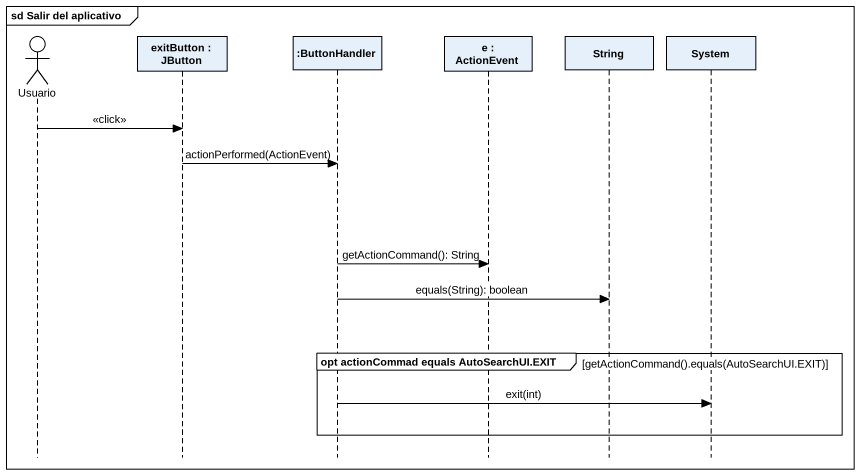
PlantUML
@startuml
mainframe sd Salir del aplicativo
hide footbox
actor Usuario
participant "exitButton : JButton" as exitButton
participant ":ButtonHandler" as ButtonHandler
participant "e : ActionEvent" as e
participant String
participant System

Usuario -> exitButton : <<click>>
exitButton -> ButtonHandler : actionPerformed(ActionEvent)
ButtonHandler -> e : getActionCommand(): String
ButtonHandler -> String : equals(String): boolean
group opt actionCommad equals AutoSearchUI.EXIT [getActionCommand().equals(AutoSearchUI.EXIT)]
  ButtonHandler -> System : exit(int)
end
@enduml
